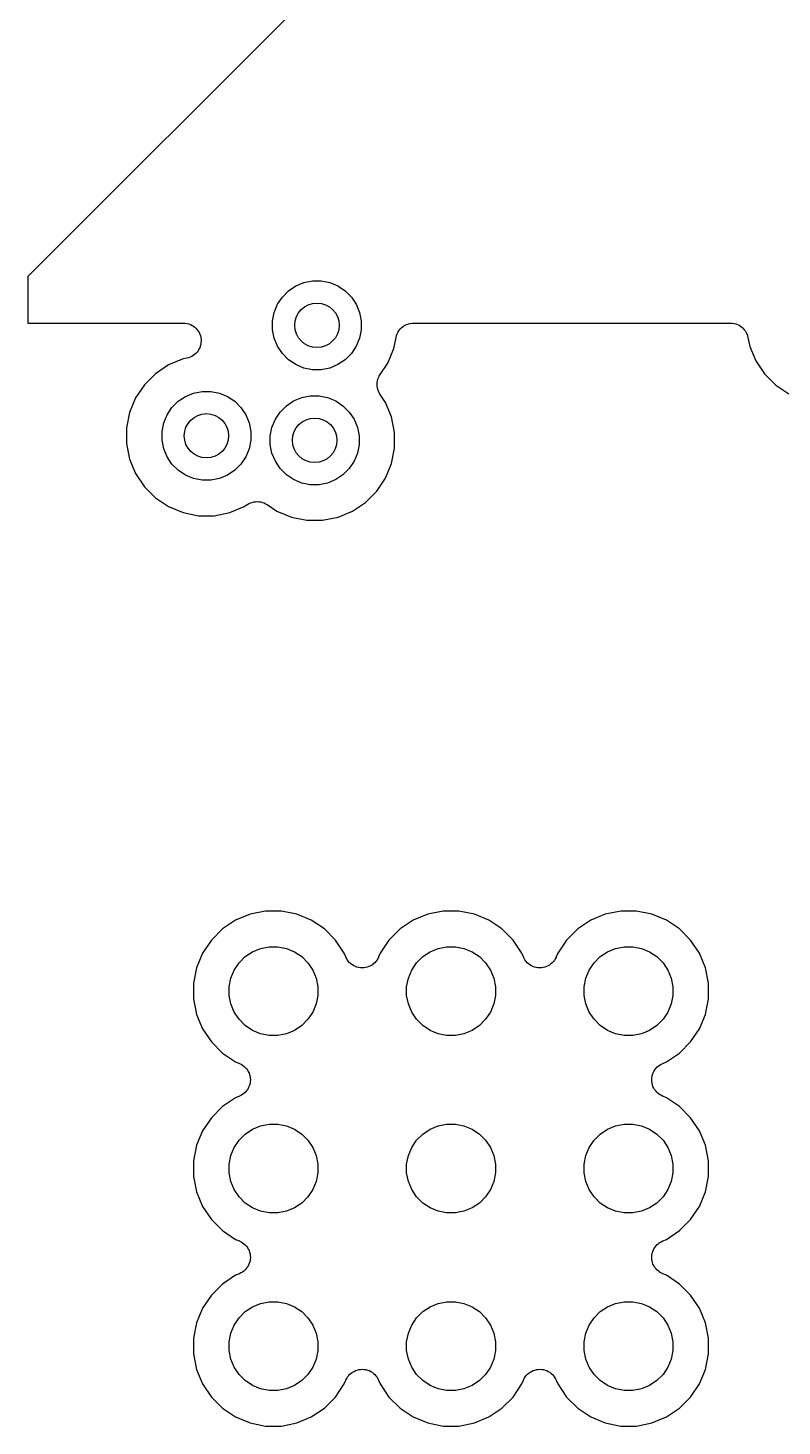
# Model space of a CAD drawing. Extents: x 4.56 to 9.07, y -4.98 to -1.89.
# Drawn here: x 7.0479 to 7.2151, y -2.9571 to -2.6471 of the extents above; entities that cross this region are included whole.
import ezdxf

# ---------------------------------------------------------------- set-up
doc = ezdxf.new("R2010")
doc.units = 0
doc.header["$MEASUREMENT"] = 0
doc.layers.add('BLACK', color=7, linetype='CONTINUOUS')

msp = doc.modelspace()

# ---------------------------------------------------------------- linework, layer by layer
at = {"layer": 'BLACK', "linetype": 'CONTINUOUS'}
for p, q in [((7.16468, -2.58543), (7.04793, -2.70218)), ((7.04793, -2.70218), (7.04793, -2.7125)), ((7.10913, -2.70354), (7.11103, -2.70316)), ((7.11103, -2.70316), (7.11297, -2.70316)), ((7.11297, -2.70316), (7.11487, -2.70354)), ((7.10435, -2.70673), (7.10572, -2.70536)), ((7.10572, -2.70536), (7.10734, -2.70428)), ((7.10734, -2.70428), (7.10913, -2.70354)), ((7.11487, -2.70354), (7.11666, -2.70428)), ((7.11666, -2.70428), (7.11827, -2.70536)), ((7.11827, -2.70536), (7.11964, -2.70673)), ((7.10253, -2.71013), (7.10328, -2.70834)), ((7.10328, -2.70834), (7.10435, -2.70673)), ((7.11964, -2.70673), (7.12072, -2.70834)), ((7.12072, -2.70834), (7.12146, -2.71013)), ((7.04793, -2.7125), (7.0824, -2.7125)), ((7.0824, -2.7125), (7.08245, -2.7125)), ((7.08245, -2.7125), (7.08245, -2.7125)), ((7.08245, -2.7125), (7.08245, -2.7125)), ((7.08245, -2.7125), (7.08245, -2.7125)), ((7.08245, -2.7125), (7.08282, -2.71254)), ((7.08282, -2.71254), (7.08321, -2.71259)), ((7.08321, -2.71259), (7.08322, -2.71259)), ((7.08322, -2.71259), (7.08322, -2.71259)), ((7.08322, -2.71259), (7.08362, -2.71271)), ((7.08362, -2.71271), (7.08395, -2.71282)), ((7.10216, -2.71203), (7.10253, -2.71013)), ((7.10216, -2.71397), (7.10216, -2.71203)), ((7.12146, -2.71013), (7.12184, -2.71203)), ((7.12184, -2.71203), (7.12184, -2.71397)), ((7.13192, -2.71279), (7.13227, -2.71268)), ((7.13227, -2.71268), (7.13263, -2.71257)), ((7.13263, -2.71257), (7.13264, -2.71257)), ((7.13264, -2.71257), (7.13266, -2.71257)), ((7.13266, -2.71257), (7.13303, -2.71254)), ((7.13303, -2.71254), (7.13339, -2.7125)), ((7.13339, -2.7125), (7.20371, -2.7125)), ((7.20371, -2.7125), (7.20373, -2.7125)), ((7.20373, -2.7125), (7.20373, -2.7125)), ((7.20373, -2.7125), (7.20373, -2.7125)), ((7.20373, -2.7125), (7.20376, -2.7125)), ((7.20376, -2.7125), (7.20412, -2.71254)), ((7.20412, -2.71254), (7.20449, -2.71258)), ((7.20449, -2.71258), (7.20451, -2.71258)), ((7.20451, -2.71258), (7.20452, -2.71259)), ((7.20452, -2.71259), (7.20488, -2.7127)), ((7.20488, -2.7127), (7.20523, -2.71281)), ((7.08395, -2.71282), (7.08395, -2.71282)), ((7.08395, -2.71282), (7.08395, -2.71282)), ((7.08395, -2.71282), (7.08432, -2.71302)), ((7.08432, -2.71302), (7.08462, -2.71319)), ((7.08462, -2.71319), (7.08462, -2.71319)), ((7.08462, -2.71319), (7.08462, -2.71319)), ((7.08462, -2.71319), (7.08493, -2.71345)), ((7.08493, -2.71345), (7.08521, -2.71368)), ((7.08521, -2.71368), (7.08521, -2.71368)), ((7.08521, -2.71368), (7.08521, -2.71368)), ((7.08521, -2.71368), (7.08545, -2.71398)), ((7.08545, -2.71398), (7.08569, -2.71428)), ((7.08569, -2.71428), (7.08569, -2.71428)), ((7.08569, -2.71428), (7.08569, -2.71428)), ((7.08569, -2.71428), (7.08587, -2.71462)), ((7.08587, -2.71462), (7.08605, -2.71496)), ((7.08605, -2.71496), (7.08605, -2.71496)), ((7.08605, -2.71496), (7.08605, -2.71496)), ((7.08605, -2.71496), (7.08616, -2.71533)), ((7.08616, -2.71533), (7.08627, -2.7157)), ((7.08627, -2.7157), (7.08627, -2.7157)), ((7.08627, -2.7157), (7.08627, -2.7157)), ((7.08627, -2.7157), (7.0863, -2.71611)), ((7.10253, -2.71587), (7.10216, -2.71397)), ((7.12184, -2.71397), (7.12146, -2.71587)), ((7.12903, -2.71817), (7.12953, -2.71567)), ((7.12953, -2.71567), (7.12954, -2.71565)), ((7.12954, -2.71562), (7.12965, -2.71527)), ((7.12954, -2.71564), (7.12954, -2.71562)), ((7.12954, -2.71565), (7.12954, -2.71564)), ((7.12954, -2.71565), (7.12954, -2.71565)), ((7.12965, -2.71527), (7.12976, -2.71491)), ((7.12976, -2.71491), (7.12977, -2.7149)), ((7.12977, -2.7149), (7.12978, -2.71488)), ((7.12978, -2.71488), (7.12995, -2.71456)), ((7.12995, -2.71456), (7.13013, -2.71424)), ((7.13013, -2.71424), (7.13014, -2.71422)), ((7.13014, -2.71422), (7.13015, -2.71421)), ((7.13015, -2.71421), (7.13039, -2.71393)), ((7.13039, -2.71393), (7.13062, -2.71364)), ((7.13062, -2.71364), (7.13063, -2.71363)), ((7.13063, -2.71363), (7.13064, -2.71362)), ((7.13064, -2.71362), (7.13093, -2.71339)), ((7.13093, -2.71339), (7.13121, -2.71316)), ((7.13121, -2.71316), (7.13123, -2.71315)), ((7.13123, -2.71315), (7.13124, -2.71314)), ((7.13124, -2.71314), (7.13156, -2.71297)), ((7.13156, -2.71297), (7.13189, -2.7128)), ((7.13189, -2.7128), (7.13191, -2.71279)), ((7.13191, -2.71279), (7.13192, -2.71279)), ((7.20523, -2.71281), (7.20524, -2.71281)), ((7.20524, -2.71281), (7.20526, -2.71282)), ((7.20526, -2.71282), (7.20558, -2.713)), ((7.20558, -2.713), (7.2059, -2.71317)), ((7.2059, -2.71317), (7.20592, -2.71318)), ((7.20592, -2.71318), (7.20593, -2.71319)), ((7.20593, -2.71319), (7.20621, -2.71343)), ((7.20621, -2.71343), (7.2065, -2.71366)), ((7.2065, -2.71366), (7.20651, -2.71367)), ((7.20651, -2.71367), (7.20652, -2.71368)), ((7.20652, -2.71368), (7.20675, -2.71397)), ((7.20675, -2.71397), (7.20698, -2.71426)), ((7.20698, -2.71426), (7.20699, -2.71427)), ((7.20699, -2.71427), (7.207, -2.71428)), ((7.207, -2.71428), (7.20717, -2.71461)), ((7.20717, -2.71461), (7.20734, -2.71493)), ((7.20734, -2.71493), (7.20735, -2.71495)), ((7.20735, -2.71495), (7.20736, -2.71496)), ((7.20736, -2.71496), (7.20746, -2.71531)), ((7.20746, -2.71531), (7.20757, -2.71567)), ((7.20757, -2.71567), (7.20796, -2.71767)), ((7.08566, -2.71864), (7.08542, -2.71893)), ((7.08584, -2.71831), (7.08566, -2.71864)), ((7.08566, -2.71864), (7.08566, -2.71864)), ((7.08566, -2.71864), (7.08566, -2.71864)), ((7.08603, -2.71796), (7.08584, -2.71831)), ((7.08614, -2.71761), (7.08603, -2.71796)), ((7.08603, -2.71796), (7.08603, -2.71796)), ((7.08603, -2.71796), (7.08603, -2.71796)), ((7.08625, -2.71723), (7.08614, -2.71761)), ((7.08626, -2.71723), (7.08625, -2.71723)), ((7.08629, -2.71685), (7.08626, -2.71723)), ((7.08626, -2.71723), (7.08626, -2.71723)), ((7.08634, -2.71646), (7.08629, -2.71685)), ((7.0863, -2.71611), (7.08634, -2.71646)), ((7.08634, -2.71646), (7.08634, -2.71646)), ((7.08634, -2.71646), (7.08634, -2.71646)), ((7.10328, -2.71766), (7.10253, -2.71587)), ((7.10435, -2.71928), (7.10328, -2.71766)), ((7.12072, -2.71766), (7.11964, -2.71928)), ((7.12146, -2.71587), (7.12072, -2.71766)), ((7.1277, -2.72139), (7.12903, -2.71817)), ((7.20796, -2.71767), (7.2093, -2.72089)), ((7.07911, -2.7218), (7.07621, -2.72374)), ((7.08233, -2.72046), (7.07911, -2.7218)), ((7.08317, -2.7203), (7.08233, -2.72046)), ((7.08354, -2.72019), (7.08317, -2.7203)), ((7.0839, -2.72008), (7.08354, -2.72019)), ((7.08424, -2.7199), (7.0839, -2.72008)), ((7.0839, -2.72008), (7.0839, -2.72008)), ((7.0839, -2.72008), (7.0839, -2.72008)), ((7.08458, -2.71972), (7.08424, -2.7199)), ((7.08488, -2.71947), (7.08458, -2.71971)), ((7.08458, -2.71971), (7.08458, -2.71972)), ((7.08458, -2.71972), (7.08458, -2.71972)), ((7.08517, -2.71923), (7.08488, -2.71947)), ((7.08542, -2.71893), (7.08517, -2.71923)), ((7.08517, -2.71923), (7.08517, -2.71923)), ((7.08517, -2.71923), (7.08517, -2.71923)), ((7.10572, -2.72065), (7.10435, -2.71928)), ((7.10734, -2.72172), (7.10572, -2.72065)), ((7.10913, -2.72247), (7.10734, -2.72172)), ((7.11666, -2.72172), (7.11487, -2.72247)), ((7.11827, -2.72065), (7.11666, -2.72172)), ((7.11964, -2.71928), (7.11827, -2.72065)), ((7.126, -2.72394), (7.1277, -2.72139)), ((7.2093, -2.72089), (7.21124, -2.72379)), ((7.07621, -2.72374), (7.07374, -2.72621)), ((7.11103, -2.72284), (7.10913, -2.72247)), ((7.11297, -2.72284), (7.11103, -2.72284)), ((7.11487, -2.72247), (7.11297, -2.72284)), ((7.12542, -2.72532), (7.12553, -2.72497)), ((7.12553, -2.72497), (7.12564, -2.72462)), ((7.12564, -2.7246), (7.12565, -2.72458)), ((7.12564, -2.72462), (7.12564, -2.7246)), ((7.12565, -2.72458), (7.12582, -2.72426)), ((7.12582, -2.72426), (7.126, -2.72394)), ((7.21124, -2.72379), (7.21371, -2.72626)), ((7.07374, -2.72621), (7.0718, -2.72911)), ((7.08284, -2.72878), (7.08463, -2.72804)), ((7.08463, -2.72804), (7.08653, -2.72766)), ((7.08653, -2.72766), (7.08847, -2.72766)), ((7.08847, -2.72766), (7.09037, -2.72804)), ((7.09037, -2.72804), (7.09216, -2.72878)), ((7.12533, -2.72612), (7.12534, -2.7261)), ((7.12537, -2.72648), (7.12533, -2.72612)), ((7.12534, -2.72608), (7.12537, -2.72572)), ((7.12534, -2.7261), (7.12534, -2.72608)), ((7.12537, -2.72572), (7.12541, -2.72535)), ((7.1254, -2.72685), (7.12537, -2.72648)), ((7.12541, -2.72686), (7.1254, -2.72685)), ((7.12541, -2.72535), (7.12542, -2.72533)), ((7.12541, -2.72688), (7.12541, -2.72686)), ((7.12551, -2.72723), (7.12541, -2.72688)), ((7.12542, -2.72533), (7.12542, -2.72532)), ((7.12562, -2.72758), (7.12551, -2.72723)), ((7.12562, -2.7276), (7.12562, -2.72758)), ((7.12563, -2.72762), (7.12562, -2.7276)), ((7.1258, -2.72794), (7.12563, -2.72762)), ((7.12597, -2.72827), (7.1258, -2.72794)), ((7.21371, -2.72626), (7.21661, -2.7282)), ((7.0718, -2.72911), (7.07046, -2.73233)), ((7.07878, -2.73284), (7.07985, -2.73123)), ((7.07985, -2.73123), (7.08123, -2.72985)), ((7.08123, -2.72985), (7.08284, -2.72878)), ((7.09216, -2.72878), (7.09377, -2.72985)), ((7.09377, -2.72985), (7.09515, -2.73123)), ((7.09515, -2.73123), (7.09622, -2.73284)), ((7.10385, -2.73223), (7.10522, -2.73086)), ((7.10522, -2.73086), (7.10684, -2.72978)), ((7.10684, -2.72978), (7.10863, -2.72904)), ((7.10863, -2.72904), (7.11053, -2.72866)), ((7.11053, -2.72866), (7.11247, -2.72866)), ((7.11247, -2.72866), (7.11437, -2.72904)), ((7.11437, -2.72904), (7.11616, -2.72978)), ((7.11616, -2.72978), (7.11777, -2.73086)), ((7.11777, -2.73086), (7.11914, -2.73223)), ((7.12599, -2.72829), (7.12597, -2.72827)), ((7.12599, -2.7283), (7.12599, -2.72829)), ((7.126, -2.72831), (7.12599, -2.7283)), ((7.12599, -2.7283), (7.12599, -2.7283)), ((7.1272, -2.73011), (7.126, -2.72831)), ((7.12853, -2.73333), (7.1272, -2.73011)), ((7.07046, -2.73233), (7.06978, -2.73576)), ((7.07804, -2.73463), (7.07878, -2.73284)), ((7.09622, -2.73284), (7.09696, -2.73463)), ((7.10203, -2.73563), (7.10278, -2.73384)), ((7.10278, -2.73384), (7.10385, -2.73223)), ((7.11914, -2.73223), (7.12022, -2.73384)), ((7.12022, -2.73384), (7.12096, -2.73563)), ((7.12922, -2.73676), (7.12853, -2.73333)), ((7.06978, -2.73576), (7.06978, -2.73924)), ((7.07766, -2.73653), (7.07804, -2.73463)), ((7.07766, -2.73847), (7.07766, -2.73653)), ((7.09696, -2.73463), (7.09734, -2.73653)), ((7.09734, -2.73653), (7.09734, -2.73847)), ((7.10166, -2.73753), (7.10203, -2.73563)), ((7.12096, -2.73563), (7.12134, -2.73753)), ((7.12922, -2.74025), (7.12922, -2.73676)), ((7.06978, -2.73924), (7.07046, -2.74267)), ((7.07804, -2.74037), (7.07766, -2.73847)), ((7.07878, -2.74216), (7.07804, -2.74037)), ((7.09696, -2.74037), (7.09622, -2.74216)), ((7.09734, -2.73847), (7.09696, -2.74037)), ((7.10166, -2.73947), (7.10166, -2.73753)), ((7.10203, -2.74137), (7.10166, -2.73947)), ((7.12134, -2.73947), (7.12096, -2.74137)), ((7.12134, -2.73753), (7.12134, -2.73947)), ((7.12853, -2.74367), (7.12922, -2.74025)), ((7.07046, -2.74267), (7.0718, -2.74589)), ((7.07985, -2.74377), (7.07878, -2.74216)), ((7.09622, -2.74216), (7.09515, -2.74377)), ((7.10278, -2.74316), (7.10203, -2.74137)), ((7.10385, -2.74478), (7.10278, -2.74316)), ((7.12022, -2.74316), (7.11914, -2.74478)), ((7.12096, -2.74137), (7.12022, -2.74316)), ((7.1272, -2.74689), (7.12853, -2.74367)), ((7.0718, -2.74589), (7.07374, -2.74879)), ((7.08123, -2.74515), (7.07985, -2.74377)), ((7.08284, -2.74622), (7.08123, -2.74515)), ((7.08463, -2.74696), (7.08284, -2.74622)), ((7.09216, -2.74622), (7.09037, -2.74696)), ((7.09377, -2.74515), (7.09216, -2.74622)), ((7.09515, -2.74377), (7.09377, -2.74515)), ((7.10522, -2.74615), (7.10385, -2.74478)), ((7.10684, -2.74722), (7.10522, -2.74615)), ((7.11777, -2.74615), (7.11616, -2.74722)), ((7.11914, -2.74478), (7.11777, -2.74615)), ((7.07374, -2.74879), (7.07621, -2.75126)), ((7.08653, -2.74734), (7.08463, -2.74696)), ((7.08847, -2.74734), (7.08653, -2.74734)), ((7.09037, -2.74696), (7.08847, -2.74734)), ((7.10863, -2.74797), (7.10684, -2.74722)), ((7.11053, -2.74834), (7.10863, -2.74797)), ((7.11247, -2.74834), (7.11053, -2.74834)), ((7.11437, -2.74797), (7.11247, -2.74834)), ((7.11616, -2.74722), (7.11437, -2.74797)), ((7.12279, -2.75226), (7.12526, -2.7498)), ((7.12526, -2.7498), (7.1272, -2.74689)), ((7.07621, -2.75126), (7.07911, -2.7532)), ((7.09589, -2.7532), (7.09656, -2.75275)), ((7.09656, -2.75275), (7.09658, -2.75274)), ((7.09658, -2.75274), (7.09661, -2.75272)), ((7.09658, -2.75274), (7.09658, -2.75274)), ((7.09658, -2.75274), (7.09658, -2.75274)), ((7.09661, -2.75272), (7.09693, -2.75255)), ((7.09693, -2.75255), (7.09726, -2.75238)), ((7.09726, -2.75238), (7.09728, -2.75238)), ((7.09728, -2.75238), (7.09729, -2.75237)), ((7.09729, -2.75237), (7.09764, -2.75227)), ((7.09764, -2.75227), (7.098, -2.75216)), ((7.098, -2.75216), (7.09801, -2.75216)), ((7.09801, -2.75216), (7.09803, -2.75216)), ((7.09803, -2.75216), (7.0984, -2.75212)), ((7.0984, -2.75212), (7.09876, -2.75209)), ((7.09876, -2.75209), (7.09878, -2.75209)), ((7.09878, -2.75209), (7.09879, -2.75209)), ((7.09879, -2.75209), (7.09916, -2.75213)), ((7.09916, -2.75213), (7.09952, -2.75217)), ((7.09952, -2.75217), (7.09954, -2.75217)), ((7.09954, -2.75217), (7.09956, -2.75217)), ((7.09956, -2.75217), (7.0999, -2.75228)), ((7.0999, -2.75228), (7.10026, -2.75239)), ((7.10026, -2.75239), (7.10028, -2.7524)), ((7.10028, -2.7524), (7.10029, -2.7524)), ((7.10029, -2.7524), (7.10061, -2.75258)), ((7.10061, -2.75258), (7.10094, -2.75275)), ((7.10094, -2.75275), (7.10311, -2.7542)), ((7.11989, -2.7542), (7.12279, -2.75226)), ((7.07911, -2.7532), (7.08233, -2.75454)), ((7.08233, -2.75454), (7.08576, -2.75522)), ((7.08576, -2.75522), (7.08924, -2.75522)), ((7.08924, -2.75522), (7.09267, -2.75454)), ((7.09267, -2.75454), (7.09589, -2.7532)), ((7.10311, -2.7542), (7.10633, -2.75554)), ((7.10633, -2.75554), (7.10975, -2.75622)), ((7.11324, -2.75622), (7.11667, -2.75554)), ((7.11667, -2.75554), (7.11989, -2.7542)), ((7.10975, -2.75622), (7.11324, -2.75622)), ((7.10062, -2.84291), (7.09719, -2.84359)), ((7.10411, -2.84291), (7.10062, -2.84291)), ((7.10753, -2.84359), (7.10411, -2.84291)), ((7.13999, -2.84291), (7.13656, -2.84359)), ((7.14348, -2.84291), (7.13999, -2.84291)), ((7.1469, -2.84359), (7.14348, -2.84291)), ((7.17936, -2.84291), (7.17593, -2.84359)), ((7.18285, -2.84291), (7.17936, -2.84291)), ((7.18627, -2.84359), (7.18285, -2.84291)), ((7.09397, -2.84493), (7.09107, -2.84687)), ((7.09719, -2.84359), (7.09397, -2.84493)), ((7.11075, -2.84493), (7.10753, -2.84359)), ((7.11366, -2.84687), (7.11075, -2.84493)), ((7.13334, -2.84493), (7.13044, -2.84687)), ((7.13656, -2.84359), (7.13334, -2.84493)), ((7.15012, -2.84493), (7.1469, -2.84359)), ((7.15303, -2.84687), (7.15012, -2.84493)), ((7.17271, -2.84493), (7.16981, -2.84687)), ((7.17593, -2.84359), (7.17271, -2.84493)), ((7.18949, -2.84493), (7.18627, -2.84359)), ((7.1924, -2.84687), (7.18949, -2.84493)), ((7.09107, -2.84687), (7.0886, -2.84934)), ((7.11612, -2.84934), (7.11366, -2.84687)), ((7.13044, -2.84687), (7.12797, -2.84934)), ((7.15549, -2.84934), (7.15303, -2.84687)), ((7.16981, -2.84687), (7.16734, -2.84934)), ((7.19486, -2.84934), (7.1924, -2.84687)), ((7.0886, -2.84934), (7.08666, -2.85224)), ((7.09609, -2.85298), (7.0977, -2.85191)), ((7.0977, -2.85191), (7.09949, -2.85117)), ((7.09949, -2.85117), (7.10139, -2.85079)), ((7.10139, -2.85079), (7.10333, -2.85079)), ((7.10333, -2.85079), (7.10523, -2.85117)), ((7.10523, -2.85117), (7.10702, -2.85191)), ((7.10702, -2.85191), (7.10864, -2.85298)), ((7.11806, -2.85224), (7.11612, -2.84934)), ((7.12797, -2.84934), (7.12603, -2.85224)), ((7.13546, -2.85298), (7.13707, -2.85191)), ((7.13707, -2.85191), (7.13886, -2.85117)), ((7.13886, -2.85117), (7.14076, -2.85079)), ((7.14076, -2.85079), (7.1427, -2.85079)), ((7.1427, -2.85079), (7.1446, -2.85117)), ((7.1446, -2.85117), (7.14639, -2.85191)), ((7.14639, -2.85191), (7.14801, -2.85298)), ((7.15743, -2.85224), (7.15549, -2.84934)), ((7.16734, -2.84934), (7.1654, -2.85224)), ((7.17483, -2.85298), (7.17644, -2.85191)), ((7.17644, -2.85191), (7.17823, -2.85117)), ((7.17823, -2.85117), (7.18013, -2.85079)), ((7.18013, -2.85079), (7.18207, -2.85079)), ((7.18207, -2.85079), (7.18397, -2.85117)), ((7.18397, -2.85117), (7.18576, -2.85191)), ((7.18576, -2.85191), (7.18738, -2.85298)), ((7.1968, -2.85224), (7.19486, -2.84934)), ((7.08666, -2.85224), (7.08533, -2.85546)), ((7.09364, -2.85597), (7.09472, -2.85436)), ((7.09472, -2.85436), (7.09609, -2.85298)), ((7.10864, -2.85298), (7.11001, -2.85436)), ((7.11001, -2.85436), (7.11108, -2.85597)), ((7.11841, -2.85308), (7.11806, -2.85224)), ((7.11859, -2.85341), (7.11841, -2.85308)), ((7.11876, -2.85374), (7.11859, -2.85341)), ((7.11877, -2.85375), (7.11876, -2.85374)), ((7.11901, -2.85405), (7.11877, -2.85375)), ((7.11877, -2.85375), (7.11877, -2.85375)), ((7.11925, -2.85434), (7.11901, -2.85405)), ((7.11926, -2.85435), (7.11925, -2.85434)), ((7.11925, -2.85434), (7.11925, -2.85434)), ((7.11955, -2.85459), (7.11926, -2.85435)), ((7.11984, -2.85483), (7.11955, -2.85459)), ((7.11985, -2.85483), (7.11984, -2.85483)), ((7.11985, -2.85484), (7.11985, -2.85483)), ((7.12018, -2.85501), (7.11985, -2.85484)), ((7.12052, -2.8552), (7.12018, -2.85501)), ((7.12053, -2.8552), (7.12052, -2.8552)), ((7.12052, -2.8552), (7.12052, -2.8552)), ((7.12088, -2.85531), (7.12053, -2.8552)), ((7.12125, -2.85543), (7.12088, -2.85531)), ((7.12316, -2.85533), (7.12279, -2.85544)), ((7.12352, -2.85522), (7.12316, -2.85533)), ((7.12353, -2.85522), (7.12352, -2.85522)), ((7.12352, -2.85522), (7.12352, -2.85522)), ((7.12387, -2.85504), (7.12353, -2.85522)), ((7.1242, -2.85487), (7.12387, -2.85504)), ((7.12421, -2.85486), (7.1242, -2.85486)), ((7.1242, -2.85486), (7.1242, -2.85487)), ((7.1245, -2.85462), (7.12421, -2.85486)), ((7.1248, -2.85439), (7.1245, -2.85462)), ((7.12481, -2.85438), (7.1248, -2.85438)), ((7.1248, -2.85438), (7.1248, -2.85439)), ((7.12505, -2.85409), (7.12481, -2.85438)), ((7.12529, -2.8538), (7.12505, -2.85409)), ((7.1253, -2.85379), (7.12529, -2.8538)), ((7.12548, -2.85346), (7.1253, -2.85379)), ((7.1253, -2.85379), (7.1253, -2.85379)), ((7.12566, -2.85313), (7.12548, -2.85346)), ((7.12567, -2.85312), (7.12566, -2.85313)), ((7.12568, -2.85308), (7.12567, -2.85311)), ((7.12567, -2.85311), (7.12567, -2.85311)), ((7.12567, -2.85311), (7.12567, -2.85312)), ((7.12603, -2.85224), (7.12568, -2.85308)), ((7.13301, -2.85597), (7.13409, -2.85436)), ((7.13409, -2.85436), (7.13546, -2.85298)), ((7.14801, -2.85298), (7.14938, -2.85436)), ((7.14938, -2.85436), (7.15045, -2.85597)), ((7.15778, -2.85308), (7.15743, -2.85224)), ((7.15796, -2.85341), (7.15778, -2.85308)), ((7.15813, -2.85374), (7.15796, -2.85341)), ((7.15814, -2.85375), (7.15813, -2.85374)), ((7.15838, -2.85405), (7.15814, -2.85375)), ((7.15814, -2.85375), (7.15814, -2.85375)), ((7.15862, -2.85434), (7.15838, -2.85405)), ((7.15863, -2.85435), (7.15862, -2.85434)), ((7.15862, -2.85434), (7.15862, -2.85434)), ((7.15892, -2.85459), (7.15863, -2.85435)), ((7.15921, -2.85483), (7.15892, -2.85459)), ((7.15922, -2.85483), (7.15921, -2.85483)), ((7.15922, -2.85484), (7.15922, -2.85483)), ((7.15955, -2.85501), (7.15922, -2.85484)), ((7.15989, -2.8552), (7.15955, -2.85501)), ((7.1599, -2.8552), (7.15989, -2.8552)), ((7.15989, -2.8552), (7.15989, -2.8552)), ((7.16025, -2.85531), (7.1599, -2.8552)), ((7.16062, -2.85543), (7.16025, -2.85531)), ((7.16253, -2.85533), (7.16216, -2.85544)), ((7.16289, -2.85522), (7.16253, -2.85533)), ((7.1629, -2.85522), (7.16289, -2.85522)), ((7.16289, -2.85522), (7.16289, -2.85522)), ((7.16324, -2.85504), (7.1629, -2.85522)), ((7.16357, -2.85487), (7.16324, -2.85504)), ((7.16358, -2.85486), (7.16357, -2.85486)), ((7.16357, -2.85486), (7.16357, -2.85487)), ((7.16387, -2.85462), (7.16358, -2.85486)), ((7.16417, -2.85439), (7.16387, -2.85462)), ((7.16418, -2.85438), (7.16417, -2.85438)), ((7.16417, -2.85438), (7.16417, -2.85439)), ((7.16442, -2.85409), (7.16418, -2.85438)), ((7.16466, -2.8538), (7.16442, -2.85409)), ((7.16467, -2.85379), (7.16466, -2.8538)), ((7.16485, -2.85346), (7.16467, -2.85379)), ((7.16467, -2.85379), (7.16467, -2.85379)), ((7.16503, -2.85313), (7.16485, -2.85346)), ((7.16504, -2.85312), (7.16503, -2.85313)), ((7.16505, -2.85308), (7.16504, -2.85311)), ((7.16504, -2.85311), (7.16504, -2.85311)), ((7.16504, -2.85311), (7.16504, -2.85312)), ((7.1654, -2.85224), (7.16505, -2.85308)), ((7.17238, -2.85597), (7.17346, -2.85436)), ((7.17346, -2.85436), (7.17483, -2.85298)), ((7.18738, -2.85298), (7.18875, -2.85436)), ((7.18875, -2.85436), (7.18982, -2.85597)), ((7.19814, -2.85546), (7.1968, -2.85224)), ((7.08533, -2.85546), (7.08465, -2.85889)), ((7.09252, -2.85966), (7.0929, -2.85776)), ((7.0929, -2.85776), (7.09364, -2.85597)), ((7.11108, -2.85597), (7.11183, -2.85776)), ((7.11183, -2.85776), (7.1122, -2.85966)), ((7.12126, -2.85543), (7.12125, -2.85543)), ((7.12164, -2.85547), (7.12126, -2.85543)), ((7.12126, -2.85543), (7.12126, -2.85543)), ((7.12201, -2.85551), (7.12164, -2.85547)), ((7.12202, -2.85551), (7.12201, -2.85551)), ((7.12203, -2.85551), (7.12202, -2.85551)), ((7.12241, -2.85547), (7.12203, -2.85551)), ((7.12278, -2.85544), (7.12241, -2.85547)), ((7.12279, -2.85544), (7.12278, -2.85544)), ((7.12278, -2.85544), (7.12278, -2.85544)), ((7.13189, -2.85966), (7.13227, -2.85776)), ((7.13227, -2.85776), (7.13301, -2.85597)), ((7.15045, -2.85597), (7.1512, -2.85776)), ((7.1512, -2.85776), (7.15157, -2.85966)), ((7.16063, -2.85543), (7.16062, -2.85543)), ((7.16101, -2.85547), (7.16063, -2.85543)), ((7.16063, -2.85543), (7.16063, -2.85543)), ((7.16138, -2.85551), (7.16101, -2.85547)), ((7.16139, -2.85551), (7.16138, -2.85551)), ((7.1614, -2.85551), (7.16139, -2.85551)), ((7.16178, -2.85547), (7.1614, -2.85551)), ((7.16215, -2.85544), (7.16178, -2.85547)), ((7.16216, -2.85544), (7.16215, -2.85544)), ((7.16215, -2.85544), (7.16215, -2.85544)), ((7.17126, -2.85966), (7.17164, -2.85776)), ((7.17164, -2.85776), (7.17238, -2.85597)), ((7.18982, -2.85597), (7.19057, -2.85776)), ((7.19057, -2.85776), (7.19094, -2.85966)), ((7.19882, -2.85889), (7.19814, -2.85546)), ((7.08465, -2.85889), (7.08465, -2.86237)), ((7.09252, -2.8616), (7.09252, -2.85966)), ((7.1122, -2.85966), (7.1122, -2.8616)), ((7.13189, -2.8616), (7.13189, -2.85966)), ((7.15157, -2.85966), (7.15157, -2.8616)), ((7.17126, -2.8616), (7.17126, -2.85966)), ((7.19094, -2.85966), (7.19094, -2.8616)), ((7.19882, -2.86237), (7.19882, -2.85889)), ((7.08465, -2.86237), (7.08533, -2.8658)), ((7.0929, -2.8635), (7.09252, -2.8616)), ((7.09364, -2.86529), (7.0929, -2.8635)), ((7.11183, -2.8635), (7.11108, -2.86529)), ((7.1122, -2.8616), (7.11183, -2.8635)), ((7.13227, -2.8635), (7.13189, -2.8616)), ((7.13301, -2.86529), (7.13227, -2.8635)), ((7.1512, -2.8635), (7.15045, -2.86529)), ((7.15157, -2.8616), (7.1512, -2.8635)), ((7.17164, -2.8635), (7.17126, -2.8616)), ((7.17238, -2.86529), (7.17164, -2.8635)), ((7.19057, -2.8635), (7.18982, -2.86529)), ((7.19094, -2.8616), (7.19057, -2.8635)), ((7.19814, -2.8658), (7.19882, -2.86237)), ((7.08533, -2.8658), (7.08666, -2.86902)), ((7.09472, -2.8669), (7.09364, -2.86529)), ((7.09609, -2.86828), (7.09472, -2.8669)), ((7.11001, -2.8669), (7.10864, -2.86828)), ((7.11108, -2.86529), (7.11001, -2.8669)), ((7.13409, -2.8669), (7.13301, -2.86529)), ((7.13546, -2.86828), (7.13409, -2.8669)), ((7.14938, -2.8669), (7.14801, -2.86828)), ((7.15045, -2.86529), (7.14938, -2.8669)), ((7.17346, -2.8669), (7.17238, -2.86529)), ((7.17483, -2.86828), (7.17346, -2.8669)), ((7.18875, -2.8669), (7.18738, -2.86828)), ((7.18982, -2.86529), (7.18875, -2.8669)), ((7.1968, -2.86902), (7.19814, -2.8658)), ((7.08666, -2.86902), (7.0886, -2.87192)), ((7.0977, -2.86935), (7.09609, -2.86828)), ((7.09949, -2.87009), (7.0977, -2.86935)), ((7.10139, -2.87047), (7.09949, -2.87009)), ((7.10333, -2.87047), (7.10139, -2.87047)), ((7.10523, -2.87009), (7.10333, -2.87047)), ((7.10702, -2.86935), (7.10523, -2.87009)), ((7.10864, -2.86828), (7.10702, -2.86935)), ((7.13707, -2.86935), (7.13546, -2.86828)), ((7.13886, -2.87009), (7.13707, -2.86935)), ((7.14076, -2.87047), (7.13886, -2.87009)), ((7.1427, -2.87047), (7.14076, -2.87047)), ((7.1446, -2.87009), (7.1427, -2.87047)), ((7.14639, -2.86935), (7.1446, -2.87009)), ((7.14801, -2.86828), (7.14639, -2.86935)), ((7.17644, -2.86935), (7.17483, -2.86828)), ((7.17823, -2.87009), (7.17644, -2.86935)), ((7.18013, -2.87047), (7.17823, -2.87009)), ((7.18207, -2.87047), (7.18013, -2.87047)), ((7.18397, -2.87009), (7.18207, -2.87047)), ((7.18576, -2.86935), (7.18397, -2.87009)), ((7.18738, -2.86828), (7.18576, -2.86935)), ((7.19486, -2.87192), (7.1968, -2.86902)), ((7.0886, -2.87192), (7.09107, -2.87439)), ((7.1924, -2.87439), (7.19486, -2.87192)), ((7.09107, -2.87439), (7.09397, -2.87633)), ((7.09397, -2.87633), (7.09481, -2.87668)), ((7.09481, -2.87668), (7.09485, -2.87669)), ((7.09485, -2.87669), (7.09485, -2.87669)), ((7.09485, -2.87669), (7.09485, -2.87669)), ((7.09485, -2.87669), (7.09486, -2.8767)), ((7.09486, -2.8767), (7.09519, -2.87688)), ((7.09519, -2.87688), (7.09552, -2.87706)), ((7.18798, -2.87704), (7.18799, -2.87703)), ((7.18799, -2.87703), (7.18832, -2.87686)), ((7.18832, -2.87686), (7.18866, -2.87668)), ((7.18866, -2.87668), (7.18949, -2.87633)), ((7.18949, -2.87633), (7.1924, -2.87439)), ((7.09552, -2.87706), (7.09553, -2.87707)), ((7.09553, -2.87707), (7.09553, -2.87707)), ((7.09553, -2.87707), (7.09582, -2.87732)), ((7.09582, -2.87732), (7.09611, -2.87756)), ((7.09611, -2.87756), (7.09612, -2.87756)), ((7.09612, -2.87756), (7.09612, -2.87757)), ((7.09612, -2.87757), (7.09636, -2.87786)), ((7.09636, -2.87786), (7.09659, -2.87815)), ((7.09659, -2.87815), (7.0966, -2.87816)), ((7.0966, -2.87816), (7.0966, -2.87817)), ((7.0966, -2.87817), (7.09677, -2.87849)), ((7.09677, -2.87849), (7.09695, -2.87883)), ((7.09695, -2.87883), (7.09695, -2.87884)), ((7.09695, -2.87884), (7.09696, -2.87885)), ((7.09696, -2.87885), (7.09706, -2.8792)), ((7.09706, -2.8792), (7.09717, -2.87957)), ((7.09717, -2.87957), (7.09717, -2.87958)), ((7.09717, -2.87958), (7.09717, -2.87958)), ((7.09717, -2.87958), (7.0972, -2.87995)), ((7.0972, -2.87995), (7.09724, -2.88034)), ((7.18623, -2.88028), (7.18626, -2.87991)), ((7.18626, -2.87991), (7.1863, -2.87953)), ((7.1863, -2.87953), (7.18631, -2.87952)), ((7.18631, -2.87952), (7.18642, -2.87915)), ((7.18631, -2.87952), (7.18631, -2.87952)), ((7.18642, -2.87915), (7.18653, -2.8788)), ((7.18653, -2.87879), (7.18654, -2.87878)), ((7.18653, -2.8788), (7.18653, -2.87879)), ((7.18654, -2.87878), (7.18672, -2.87845)), ((7.18672, -2.87845), (7.18689, -2.87812)), ((7.18689, -2.87812), (7.1869, -2.87811)), ((7.1869, -2.87811), (7.18714, -2.87782)), ((7.1869, -2.87811), (7.1869, -2.87811)), ((7.18714, -2.87782), (7.18738, -2.87753)), ((7.18738, -2.87753), (7.18739, -2.87752)), ((7.18739, -2.87752), (7.18768, -2.87728)), ((7.18739, -2.87752), (7.18739, -2.87752)), ((7.18768, -2.87728), (7.18798, -2.87704)), ((7.18798, -2.87704), (7.18798, -2.87704)), ((7.09607, -2.88311), (7.09578, -2.88335)), ((7.09608, -2.88311), (7.09607, -2.88311)), ((7.09632, -2.88281), (7.09608, -2.8831)), ((7.09608, -2.8831), (7.09608, -2.88311)), ((7.09656, -2.88252), (7.09632, -2.88281)), ((7.09657, -2.88252), (7.09656, -2.88252)), ((7.09675, -2.88218), (7.09657, -2.88251)), ((7.09657, -2.88251), (7.09657, -2.88252)), ((7.09693, -2.88185), (7.09675, -2.88218)), ((7.09704, -2.88148), (7.09693, -2.88183)), ((7.09693, -2.88183), (7.09693, -2.88184)), ((7.09693, -2.88184), (7.09693, -2.88185)), ((7.09716, -2.88111), (7.09704, -2.88148)), ((7.0972, -2.88072), (7.09716, -2.8811)), ((7.09716, -2.8811), (7.09716, -2.88111)), ((7.09716, -2.88111), (7.09716, -2.88111)), ((7.09724, -2.88035), (7.0972, -2.88072)), ((7.09724, -2.88034), (7.09724, -2.88034)), ((7.09724, -2.88034), (7.09724, -2.88035)), ((7.18626, -2.88068), (7.18622, -2.88029)), ((7.18622, -2.88029), (7.18623, -2.88029)), ((7.18623, -2.88029), (7.18623, -2.88028)), ((7.18629, -2.88105), (7.18626, -2.88068)), ((7.1863, -2.88105), (7.18629, -2.88105)), ((7.1863, -2.88106), (7.1863, -2.88105)), ((7.18641, -2.88143), (7.1863, -2.88106)), ((7.18651, -2.88178), (7.18641, -2.88143)), ((7.18651, -2.88179), (7.18651, -2.88178)), ((7.18651, -2.8818), (7.18651, -2.88179)), ((7.18669, -2.88213), (7.18651, -2.8818)), ((7.18686, -2.88246), (7.18669, -2.88213)), ((7.18687, -2.88247), (7.18686, -2.88246)), ((7.18687, -2.88248), (7.18687, -2.88247)), ((7.18711, -2.88277), (7.18687, -2.88248)), ((7.18734, -2.88306), (7.18711, -2.88277)), ((7.18735, -2.88307), (7.18734, -2.88306)), ((7.18764, -2.88332), (7.18735, -2.88307)), ((7.18735, -2.88307), (7.18735, -2.88307)), ((7.09107, -2.88624), (7.0886, -2.88871)), ((7.09397, -2.8843), (7.09107, -2.88624)), ((7.09481, -2.88395), (7.09397, -2.8843)), ((7.09514, -2.88378), (7.09481, -2.88395)), ((7.09548, -2.8836), (7.09514, -2.88378)), ((7.09549, -2.88359), (7.09548, -2.88359)), ((7.09548, -2.88359), (7.09548, -2.8836)), ((7.09578, -2.88335), (7.09549, -2.88359)), ((7.18793, -2.88356), (7.18764, -2.88332)), ((7.18794, -2.88356), (7.18793, -2.88356)), ((7.18794, -2.88357), (7.18794, -2.88356)), ((7.18827, -2.88375), (7.18794, -2.88357)), ((7.1886, -2.88393), (7.18827, -2.88375)), ((7.18862, -2.88394), (7.1886, -2.88393)), ((7.18866, -2.88395), (7.18862, -2.88394)), ((7.18862, -2.88394), (7.18862, -2.88394)), ((7.18862, -2.88394), (7.18862, -2.88394)), ((7.18949, -2.8843), (7.18866, -2.88395)), ((7.1924, -2.88624), (7.18949, -2.8843)), ((7.19486, -2.88871), (7.1924, -2.88624)), ((7.0886, -2.88871), (7.08666, -2.89161)), ((7.1968, -2.89161), (7.19486, -2.88871)), ((7.08666, -2.89161), (7.08533, -2.89483)), ((7.09472, -2.89373), (7.09609, -2.89235)), ((7.09609, -2.89235), (7.0977, -2.89128)), ((7.0977, -2.89128), (7.09949, -2.89054)), ((7.09949, -2.89054), (7.10139, -2.89016)), ((7.10139, -2.89016), (7.10333, -2.89016)), ((7.10333, -2.89016), (7.10523, -2.89054)), ((7.10523, -2.89054), (7.10702, -2.89128)), ((7.10702, -2.89128), (7.10864, -2.89235)), ((7.10864, -2.89235), (7.11001, -2.89373)), ((7.13409, -2.89373), (7.13546, -2.89235)), ((7.13546, -2.89235), (7.13707, -2.89128)), ((7.13707, -2.89128), (7.13886, -2.89054)), ((7.13886, -2.89054), (7.14076, -2.89016)), ((7.14076, -2.89016), (7.1427, -2.89016)), ((7.1427, -2.89016), (7.1446, -2.89054)), ((7.1446, -2.89054), (7.14639, -2.89128)), ((7.14639, -2.89128), (7.14801, -2.89235)), ((7.14801, -2.89235), (7.14938, -2.89373)), ((7.17346, -2.89373), (7.17483, -2.89235)), ((7.17483, -2.89235), (7.17644, -2.89128)), ((7.17644, -2.89128), (7.17823, -2.89054)), ((7.17823, -2.89054), (7.18013, -2.89016)), ((7.18013, -2.89016), (7.18207, -2.89016)), ((7.18207, -2.89016), (7.18397, -2.89054)), ((7.18397, -2.89054), (7.18576, -2.89128)), ((7.18576, -2.89128), (7.18738, -2.89235)), ((7.18738, -2.89235), (7.18875, -2.89373)), ((7.19814, -2.89483), (7.1968, -2.89161)), ((7.08533, -2.89483), (7.08465, -2.89826)), ((7.0929, -2.89713), (7.09364, -2.89534)), ((7.09364, -2.89534), (7.09472, -2.89373)), ((7.11001, -2.89373), (7.11108, -2.89534)), ((7.11108, -2.89534), (7.11183, -2.89713)), ((7.13227, -2.89713), (7.13301, -2.89534)), ((7.13301, -2.89534), (7.13409, -2.89373)), ((7.14938, -2.89373), (7.15045, -2.89534)), ((7.15045, -2.89534), (7.1512, -2.89713)), ((7.17164, -2.89713), (7.17238, -2.89534)), ((7.17238, -2.89534), (7.17346, -2.89373)), ((7.18875, -2.89373), (7.18982, -2.89534)), ((7.18982, -2.89534), (7.19057, -2.89713)), ((7.19882, -2.89826), (7.19814, -2.89483)), ((7.08465, -2.89826), (7.08465, -2.90174)), ((7.09252, -2.89903), (7.0929, -2.89713)), ((7.11183, -2.89713), (7.1122, -2.89903)), ((7.13189, -2.89903), (7.13227, -2.89713)), ((7.1512, -2.89713), (7.15157, -2.89903)), ((7.17126, -2.89903), (7.17164, -2.89713)), ((7.19057, -2.89713), (7.19094, -2.89903)), ((7.19882, -2.90174), (7.19882, -2.89826)), ((7.08465, -2.90174), (7.08533, -2.90517)), ((7.09252, -2.90097), (7.09252, -2.89903)), ((7.0929, -2.90287), (7.09252, -2.90097)), ((7.1122, -2.90097), (7.11183, -2.90287)), ((7.1122, -2.89903), (7.1122, -2.90097)), ((7.13189, -2.90097), (7.13189, -2.89903)), ((7.13227, -2.90287), (7.13189, -2.90097)), ((7.15157, -2.90097), (7.1512, -2.90287)), ((7.15157, -2.89903), (7.15157, -2.90097)), ((7.17126, -2.90097), (7.17126, -2.89903)), ((7.17164, -2.90287), (7.17126, -2.90097)), ((7.19094, -2.90097), (7.19057, -2.90287)), ((7.19094, -2.89903), (7.19094, -2.90097)), ((7.19814, -2.90517), (7.19882, -2.90174)), ((7.09364, -2.90466), (7.0929, -2.90287)), ((7.09472, -2.90627), (7.09364, -2.90466)), ((7.11108, -2.90466), (7.11001, -2.90627)), ((7.11183, -2.90287), (7.11108, -2.90466)), ((7.13301, -2.90466), (7.13227, -2.90287)), ((7.13409, -2.90627), (7.13301, -2.90466)), ((7.15045, -2.90466), (7.14938, -2.90627)), ((7.1512, -2.90287), (7.15045, -2.90466)), ((7.17238, -2.90466), (7.17164, -2.90287)), ((7.17346, -2.90627), (7.17238, -2.90466)), ((7.18982, -2.90466), (7.18875, -2.90627)), ((7.19057, -2.90287), (7.18982, -2.90466)), ((7.08533, -2.90517), (7.08666, -2.90839)), ((7.09609, -2.90765), (7.09472, -2.90627)), ((7.0977, -2.90872), (7.09609, -2.90765)), ((7.10864, -2.90765), (7.10702, -2.90872)), ((7.11001, -2.90627), (7.10864, -2.90765)), ((7.13546, -2.90765), (7.13409, -2.90627)), ((7.13707, -2.90872), (7.13546, -2.90765)), ((7.14801, -2.90765), (7.14639, -2.90872)), ((7.14938, -2.90627), (7.14801, -2.90765)), ((7.17483, -2.90765), (7.17346, -2.90627)), ((7.17644, -2.90872), (7.17483, -2.90765)), ((7.18738, -2.90765), (7.18576, -2.90872)), ((7.18875, -2.90627), (7.18738, -2.90765)), ((7.1968, -2.90839), (7.19814, -2.90517)), ((7.08666, -2.90839), (7.0886, -2.91129)), ((7.09949, -2.90946), (7.0977, -2.90872)), ((7.10139, -2.90984), (7.09949, -2.90946)), ((7.10333, -2.90984), (7.10139, -2.90984)), ((7.10523, -2.90946), (7.10333, -2.90984)), ((7.10702, -2.90872), (7.10523, -2.90946)), ((7.13886, -2.90946), (7.13707, -2.90872)), ((7.14076, -2.90984), (7.13886, -2.90946)), ((7.1427, -2.90984), (7.14076, -2.90984)), ((7.1446, -2.90946), (7.1427, -2.90984)), ((7.14639, -2.90872), (7.1446, -2.90946)), ((7.17823, -2.90946), (7.17644, -2.90872)), ((7.18013, -2.90984), (7.17823, -2.90946)), ((7.18207, -2.90984), (7.18013, -2.90984)), ((7.18397, -2.90946), (7.18207, -2.90984)), ((7.18576, -2.90872), (7.18397, -2.90946)), ((7.19486, -2.91129), (7.1968, -2.90839)), ((7.0886, -2.91129), (7.09107, -2.91376)), ((7.09107, -2.91376), (7.09397, -2.9157)), ((7.18949, -2.9157), (7.1924, -2.91376)), ((7.1924, -2.91376), (7.19486, -2.91129)), ((7.09397, -2.9157), (7.09481, -2.91605)), ((7.09481, -2.91605), (7.09485, -2.91606)), ((7.09485, -2.91606), (7.09485, -2.91606)), ((7.09485, -2.91606), (7.09485, -2.91606)), ((7.09485, -2.91606), (7.09486, -2.91607)), ((7.09486, -2.91607), (7.09519, -2.91625)), ((7.09519, -2.91625), (7.09552, -2.91643)), ((7.09552, -2.91643), (7.09553, -2.91644)), ((7.09553, -2.91644), (7.09553, -2.91644)), ((7.09553, -2.91644), (7.09582, -2.91669)), ((7.09582, -2.91669), (7.09611, -2.91693)), ((7.09611, -2.91693), (7.09612, -2.91693)), ((7.09612, -2.91693), (7.09612, -2.91694)), ((7.09612, -2.91694), (7.09636, -2.91723)), ((7.09636, -2.91723), (7.09659, -2.91752)), ((7.1869, -2.91748), (7.18714, -2.91719)), ((7.18714, -2.91719), (7.18738, -2.9169)), ((7.18738, -2.9169), (7.18739, -2.91689)), ((7.18739, -2.91689), (7.18768, -2.91665)), ((7.18739, -2.91689), (7.18739, -2.91689)), ((7.18768, -2.91665), (7.18798, -2.91641)), ((7.18798, -2.91641), (7.18799, -2.9164)), ((7.18798, -2.91641), (7.18798, -2.91641)), ((7.18799, -2.9164), (7.18832, -2.91623)), ((7.18832, -2.91623), (7.18866, -2.91605)), ((7.18866, -2.91605), (7.18949, -2.9157)), ((7.09659, -2.91752), (7.0966, -2.91753)), ((7.0966, -2.91753), (7.0966, -2.91754)), ((7.0966, -2.91754), (7.09677, -2.91786)), ((7.09677, -2.91786), (7.09695, -2.9182)), ((7.09695, -2.9182), (7.09695, -2.91821)), ((7.09695, -2.91821), (7.09696, -2.91822)), ((7.09696, -2.91822), (7.09706, -2.91857)), ((7.09706, -2.91857), (7.09717, -2.91894)), ((7.0972, -2.92009), (7.09716, -2.92047)), ((7.09717, -2.91894), (7.09717, -2.91895)), ((7.09717, -2.91895), (7.09717, -2.91895)), ((7.09717, -2.91895), (7.0972, -2.91932)), ((7.0972, -2.91932), (7.09724, -2.91971)), ((7.09724, -2.91972), (7.0972, -2.92009)), ((7.09724, -2.91971), (7.09724, -2.91971)), ((7.09724, -2.91971), (7.09724, -2.91972)), ((7.18626, -2.92005), (7.18622, -2.91966)), ((7.18622, -2.91966), (7.18623, -2.91966)), ((7.18623, -2.91965), (7.18626, -2.91928)), ((7.18623, -2.91966), (7.18623, -2.91965)), ((7.18626, -2.91928), (7.1863, -2.9189)), ((7.18629, -2.92042), (7.18626, -2.92005)), ((7.1863, -2.92042), (7.18629, -2.92042)), ((7.1863, -2.9189), (7.18631, -2.91889)), ((7.1863, -2.92043), (7.1863, -2.92042)), ((7.18641, -2.9208), (7.1863, -2.92043)), ((7.18631, -2.91889), (7.18642, -2.91852)), ((7.18631, -2.91889), (7.18631, -2.91889)), ((7.18642, -2.91852), (7.18653, -2.91817)), ((7.18653, -2.91816), (7.18654, -2.91815)), ((7.18653, -2.91817), (7.18653, -2.91816)), ((7.18654, -2.91815), (7.18672, -2.91782)), ((7.18672, -2.91782), (7.18689, -2.91749)), ((7.18689, -2.91749), (7.1869, -2.91748)), ((7.1869, -2.91748), (7.1869, -2.91748)), ((7.09481, -2.92332), (7.09397, -2.92367)), ((7.09514, -2.92315), (7.09481, -2.92332)), ((7.09548, -2.92297), (7.09514, -2.92315)), ((7.09549, -2.92296), (7.09548, -2.92296)), ((7.09548, -2.92296), (7.09548, -2.92297)), ((7.09579, -2.92272), (7.09549, -2.92296)), ((7.09607, -2.92248), (7.09579, -2.92272)), ((7.09608, -2.92248), (7.09607, -2.92248)), ((7.09632, -2.92218), (7.09608, -2.92247)), ((7.09608, -2.92247), (7.09608, -2.92248)), ((7.09656, -2.92189), (7.09632, -2.92218)), ((7.09657, -2.92189), (7.09656, -2.92189)), ((7.09675, -2.92155), (7.09657, -2.92188)), ((7.09657, -2.92188), (7.09657, -2.92189)), ((7.09693, -2.92122), (7.09675, -2.92155)), ((7.09704, -2.92085), (7.09693, -2.9212)), ((7.09693, -2.9212), (7.09693, -2.92121)), ((7.09693, -2.92121), (7.09693, -2.92122)), ((7.09716, -2.92048), (7.09704, -2.92085)), ((7.09716, -2.92047), (7.09716, -2.92048)), ((7.09716, -2.92048), (7.09716, -2.92048)), ((7.18651, -2.92115), (7.18641, -2.9208)), ((7.18651, -2.92116), (7.18651, -2.92115)), ((7.18651, -2.92117), (7.18651, -2.92116)), ((7.18669, -2.9215), (7.18651, -2.92117)), ((7.18686, -2.92183), (7.18669, -2.9215)), ((7.18687, -2.92184), (7.18686, -2.92183)), ((7.18687, -2.92185), (7.18687, -2.92184)), ((7.18711, -2.92214), (7.18687, -2.92185)), ((7.18734, -2.92243), (7.18711, -2.92214)), ((7.18735, -2.92244), (7.18734, -2.92243)), ((7.18764, -2.92269), (7.18735, -2.92244)), ((7.18735, -2.92244), (7.18735, -2.92244)), ((7.18793, -2.92293), (7.18764, -2.92269)), ((7.18794, -2.92293), (7.18793, -2.92293)), ((7.18794, -2.92294), (7.18794, -2.92293)), ((7.18827, -2.92312), (7.18794, -2.92294)), ((7.1886, -2.9233), (7.18827, -2.92312)), ((7.18862, -2.92331), (7.1886, -2.9233)), ((7.18866, -2.92332), (7.18862, -2.92331)), ((7.18862, -2.92331), (7.18862, -2.92331)), ((7.18862, -2.92331), (7.18862, -2.92331)), ((7.18949, -2.92367), (7.18866, -2.92332)), ((7.09107, -2.92561), (7.0886, -2.92808)), ((7.09397, -2.92367), (7.09107, -2.92561)), ((7.1924, -2.92561), (7.18949, -2.92367)), ((7.19486, -2.92808), (7.1924, -2.92561)), ((7.0886, -2.92808), (7.08666, -2.93098)), ((7.09949, -2.92991), (7.10139, -2.92953)), ((7.10139, -2.92953), (7.10333, -2.92953)), ((7.10333, -2.92953), (7.10523, -2.92991)), ((7.13886, -2.92991), (7.14076, -2.92953)), ((7.14076, -2.92953), (7.1427, -2.92953)), ((7.1427, -2.92953), (7.1446, -2.92991)), ((7.17823, -2.92991), (7.18013, -2.92953)), ((7.18013, -2.92953), (7.18207, -2.92953)), ((7.18207, -2.92953), (7.18397, -2.92991)), ((7.1968, -2.93098), (7.19486, -2.92808)), ((7.08666, -2.93098), (7.08533, -2.9342)), ((7.09472, -2.9331), (7.09609, -2.93172)), ((7.09609, -2.93172), (7.0977, -2.93065)), ((7.0977, -2.93065), (7.09949, -2.92991)), ((7.10523, -2.92991), (7.10702, -2.93065)), ((7.10702, -2.93065), (7.10864, -2.93172)), ((7.10864, -2.93172), (7.11001, -2.9331)), ((7.13409, -2.9331), (7.13546, -2.93172)), ((7.13546, -2.93172), (7.13707, -2.93065)), ((7.13707, -2.93065), (7.13886, -2.92991)), ((7.1446, -2.92991), (7.14639, -2.93065)), ((7.14639, -2.93065), (7.14801, -2.93172)), ((7.14801, -2.93172), (7.14938, -2.9331)), ((7.17346, -2.9331), (7.17483, -2.93172)), ((7.17483, -2.93172), (7.17644, -2.93065)), ((7.17644, -2.93065), (7.17823, -2.92991)), ((7.18397, -2.92991), (7.18576, -2.93065)), ((7.18576, -2.93065), (7.18738, -2.93172)), ((7.18738, -2.93172), (7.18875, -2.9331)), ((7.19814, -2.9342), (7.1968, -2.93098)), ((7.08533, -2.9342), (7.08465, -2.93763)), ((7.0929, -2.9365), (7.09364, -2.93471)), ((7.09364, -2.93471), (7.09472, -2.9331)), ((7.11001, -2.9331), (7.11108, -2.93471)), ((7.11108, -2.93471), (7.11183, -2.9365)), ((7.13227, -2.9365), (7.13301, -2.93471)), ((7.13301, -2.93471), (7.13409, -2.9331)), ((7.14938, -2.9331), (7.15045, -2.93471)), ((7.15045, -2.93471), (7.1512, -2.9365)), ((7.17164, -2.9365), (7.17238, -2.93471)), ((7.17238, -2.93471), (7.17346, -2.9331)), ((7.18875, -2.9331), (7.18982, -2.93471)), ((7.18982, -2.93471), (7.19057, -2.9365)), ((7.19882, -2.93763), (7.19814, -2.9342)), ((7.08465, -2.93763), (7.08465, -2.94111)), ((7.09252, -2.9384), (7.0929, -2.9365)), ((7.09252, -2.94034), (7.09252, -2.9384)), ((7.11183, -2.9365), (7.1122, -2.9384)), ((7.1122, -2.9384), (7.1122, -2.94034)), ((7.13189, -2.9384), (7.13227, -2.9365)), ((7.13189, -2.94034), (7.13189, -2.9384)), ((7.1512, -2.9365), (7.15157, -2.9384)), ((7.15157, -2.9384), (7.15157, -2.94034)), ((7.17126, -2.9384), (7.17164, -2.9365)), ((7.17126, -2.94034), (7.17126, -2.9384)), ((7.19057, -2.9365), (7.19094, -2.9384)), ((7.19094, -2.9384), (7.19094, -2.94034)), ((7.19882, -2.94111), (7.19882, -2.93763)), ((7.08465, -2.94111), (7.08533, -2.94454)), ((7.0929, -2.94224), (7.09252, -2.94034)), ((7.1122, -2.94034), (7.11183, -2.94224)), ((7.13227, -2.94224), (7.13189, -2.94034)), ((7.15157, -2.94034), (7.1512, -2.94224)), ((7.17164, -2.94224), (7.17126, -2.94034)), ((7.19094, -2.94034), (7.19057, -2.94224)), ((7.19814, -2.94454), (7.19882, -2.94111)), ((7.08533, -2.94454), (7.08666, -2.94776)), ((7.09364, -2.94403), (7.0929, -2.94224)), ((7.09472, -2.94564), (7.09364, -2.94403)), ((7.11108, -2.94403), (7.11001, -2.94564)), ((7.11183, -2.94224), (7.11108, -2.94403)), ((7.11959, -2.94537), (7.11989, -2.94514)), ((7.11989, -2.94514), (7.1199, -2.94513)), ((7.11989, -2.94514), (7.11989, -2.94514)), ((7.1199, -2.94513), (7.12023, -2.94496)), ((7.12023, -2.94496), (7.12057, -2.94478)), ((7.12057, -2.94478), (7.12057, -2.94478)), ((7.12057, -2.94478), (7.12058, -2.94478)), ((7.12058, -2.94478), (7.12093, -2.94467)), ((7.12093, -2.94467), (7.1213, -2.94456)), ((7.1213, -2.94456), (7.12131, -2.94456)), ((7.12131, -2.94456), (7.12132, -2.94456)), ((7.12132, -2.94456), (7.12168, -2.94453)), ((7.12168, -2.94453), (7.12207, -2.94449)), ((7.12207, -2.94449), (7.12207, -2.94449)), ((7.12207, -2.94449), (7.12208, -2.94449)), ((7.12208, -2.94449), (7.12246, -2.94453)), ((7.12246, -2.94453), (7.12283, -2.94457)), ((7.12283, -2.94457), (7.12284, -2.94457)), ((7.12284, -2.94457), (7.12285, -2.94457)), ((7.12285, -2.94457), (7.12322, -2.94469)), ((7.12322, -2.94469), (7.12357, -2.9448)), ((7.12357, -2.9448), (7.12357, -2.9448)), ((7.12357, -2.9448), (7.12358, -2.9448)), ((7.12358, -2.9448), (7.12392, -2.94499)), ((7.12392, -2.94499), (7.12424, -2.94516)), ((7.12424, -2.94516), (7.12425, -2.94517)), ((7.12425, -2.94517), (7.12425, -2.94517)), ((7.12425, -2.94517), (7.12455, -2.94541)), ((7.13301, -2.94403), (7.13227, -2.94224)), ((7.13409, -2.94564), (7.13301, -2.94403)), ((7.15045, -2.94403), (7.14938, -2.94564)), ((7.1512, -2.94224), (7.15045, -2.94403)), ((7.15896, -2.94537), (7.15926, -2.94514)), ((7.15926, -2.94514), (7.15927, -2.94513)), ((7.15926, -2.94514), (7.15926, -2.94514)), ((7.15927, -2.94513), (7.1596, -2.94496)), ((7.1596, -2.94496), (7.15994, -2.94478)), ((7.15994, -2.94478), (7.15994, -2.94478)), ((7.15994, -2.94478), (7.15995, -2.94478)), ((7.15995, -2.94478), (7.1603, -2.94467)), ((7.1603, -2.94467), (7.16067, -2.94456)), ((7.16067, -2.94456), (7.16068, -2.94456)), ((7.16068, -2.94456), (7.16069, -2.94456)), ((7.16069, -2.94456), (7.16105, -2.94453)), ((7.16105, -2.94453), (7.16144, -2.94449)), ((7.16144, -2.94449), (7.16144, -2.94449)), ((7.16144, -2.94449), (7.16145, -2.94449)), ((7.16145, -2.94449), (7.16183, -2.94453)), ((7.16183, -2.94453), (7.1622, -2.94457)), ((7.1622, -2.94457), (7.16221, -2.94457)), ((7.16221, -2.94457), (7.16222, -2.94457)), ((7.16222, -2.94457), (7.16259, -2.94469)), ((7.16259, -2.94469), (7.16294, -2.9448)), ((7.16294, -2.9448), (7.16294, -2.9448)), ((7.16294, -2.9448), (7.16295, -2.9448)), ((7.16295, -2.9448), (7.16329, -2.94499)), ((7.16329, -2.94499), (7.16361, -2.94516)), ((7.16361, -2.94516), (7.16362, -2.94517)), ((7.16362, -2.94517), (7.16362, -2.94517)), ((7.16362, -2.94517), (7.16392, -2.94541)), ((7.17238, -2.94403), (7.17164, -2.94224)), ((7.17346, -2.94564), (7.17238, -2.94403)), ((7.18982, -2.94403), (7.18875, -2.94564)), ((7.19057, -2.94224), (7.18982, -2.94403)), ((7.1968, -2.94776), (7.19814, -2.94454)), ((7.08666, -2.94776), (7.0886, -2.95066)), ((7.09609, -2.94702), (7.09472, -2.94564)), ((7.0977, -2.94809), (7.09609, -2.94702)), ((7.09949, -2.94883), (7.0977, -2.94809)), ((7.10702, -2.94809), (7.10523, -2.94883)), ((7.10864, -2.94702), (7.10702, -2.94809)), ((7.11001, -2.94564), (7.10864, -2.94702)), ((7.11612, -2.95066), (7.11806, -2.94776)), ((7.11806, -2.94776), (7.11841, -2.94692)), ((7.11841, -2.94692), (7.11843, -2.94689)), ((7.11843, -2.94687), (7.11861, -2.94654)), ((7.11843, -2.94688), (7.11843, -2.94687)), ((7.11843, -2.94689), (7.11843, -2.94688)), ((7.11843, -2.94688), (7.11843, -2.94688)), ((7.11861, -2.94654), (7.11879, -2.94621)), ((7.11879, -2.94621), (7.1188, -2.94621)), ((7.1188, -2.9462), (7.11905, -2.94591)), ((7.1188, -2.94621), (7.1188, -2.9462)), ((7.11905, -2.94591), (7.11929, -2.94562)), ((7.11929, -2.94562), (7.1193, -2.94561)), ((7.11929, -2.94562), (7.11929, -2.94562)), ((7.1193, -2.94561), (7.11959, -2.94537)), ((7.12455, -2.94541), (7.12484, -2.94565)), ((7.12484, -2.94565), (7.12484, -2.94566)), ((7.12484, -2.94566), (7.12485, -2.94566)), ((7.12485, -2.94566), (7.12508, -2.94595)), ((7.12508, -2.94595), (7.12532, -2.94625)), ((7.12532, -2.94625), (7.12533, -2.94625)), ((7.12533, -2.94625), (7.12533, -2.94626)), ((7.12533, -2.94626), (7.12551, -2.94659)), ((7.12551, -2.94659), (7.12568, -2.94692)), ((7.12568, -2.94692), (7.12603, -2.94776)), ((7.12603, -2.94776), (7.12797, -2.95066)), ((7.13546, -2.94702), (7.13409, -2.94564)), ((7.13707, -2.94809), (7.13546, -2.94702)), ((7.13886, -2.94883), (7.13707, -2.94809)), ((7.14639, -2.94809), (7.1446, -2.94883)), ((7.14801, -2.94702), (7.14639, -2.94809)), ((7.14938, -2.94564), (7.14801, -2.94702)), ((7.15549, -2.95066), (7.15743, -2.94776)), ((7.15743, -2.94776), (7.15778, -2.94692)), ((7.15778, -2.94692), (7.1578, -2.94689)), ((7.1578, -2.94687), (7.15798, -2.94654)), ((7.1578, -2.94688), (7.1578, -2.94687)), ((7.1578, -2.94689), (7.1578, -2.94688)), ((7.1578, -2.94688), (7.1578, -2.94688)), ((7.15798, -2.94654), (7.15816, -2.94621)), ((7.15816, -2.94621), (7.15817, -2.94621)), ((7.15817, -2.9462), (7.15842, -2.94591)), ((7.15817, -2.94621), (7.15817, -2.9462)), ((7.15842, -2.94591), (7.15866, -2.94562)), ((7.15866, -2.94562), (7.15867, -2.94561)), ((7.15866, -2.94562), (7.15866, -2.94562)), ((7.15867, -2.94561), (7.15896, -2.94537)), ((7.16392, -2.94541), (7.16421, -2.94565)), ((7.16421, -2.94565), (7.16421, -2.94566)), ((7.16421, -2.94566), (7.16422, -2.94566)), ((7.16422, -2.94566), (7.16445, -2.94595)), ((7.16445, -2.94595), (7.16469, -2.94625)), ((7.16469, -2.94625), (7.1647, -2.94625)), ((7.1647, -2.94625), (7.1647, -2.94626)), ((7.1647, -2.94626), (7.16488, -2.94659)), ((7.16488, -2.94659), (7.16505, -2.94692)), ((7.16505, -2.94692), (7.1654, -2.94776)), ((7.1654, -2.94776), (7.16734, -2.95066)), ((7.17483, -2.94702), (7.17346, -2.94564)), ((7.17644, -2.94809), (7.17483, -2.94702)), ((7.17823, -2.94883), (7.17644, -2.94809)), ((7.18576, -2.94809), (7.18397, -2.94883)), ((7.18738, -2.94702), (7.18576, -2.94809)), ((7.18875, -2.94564), (7.18738, -2.94702)), ((7.19486, -2.95066), (7.1968, -2.94776)), ((7.0886, -2.95066), (7.09107, -2.95313)), ((7.10139, -2.94921), (7.09949, -2.94883)), ((7.10333, -2.94921), (7.10139, -2.94921)), ((7.10523, -2.94883), (7.10333, -2.94921)), ((7.11366, -2.95313), (7.11612, -2.95066)), ((7.12797, -2.95066), (7.13044, -2.95313)), ((7.14076, -2.94921), (7.13886, -2.94883)), ((7.1427, -2.94921), (7.14076, -2.94921)), ((7.1446, -2.94883), (7.1427, -2.94921)), ((7.15303, -2.95313), (7.15549, -2.95066)), ((7.16734, -2.95066), (7.16981, -2.95313)), ((7.18013, -2.94921), (7.17823, -2.94883)), ((7.18207, -2.94921), (7.18013, -2.94921)), ((7.18397, -2.94883), (7.18207, -2.94921)), ((7.1924, -2.95313), (7.19486, -2.95066)), ((7.09107, -2.95313), (7.09397, -2.95507)), ((7.11075, -2.95507), (7.11366, -2.95313)), ((7.13044, -2.95313), (7.13334, -2.95507)), ((7.15012, -2.95507), (7.15303, -2.95313)), ((7.16981, -2.95313), (7.17271, -2.95507)), ((7.18949, -2.95507), (7.1924, -2.95313)), ((7.09397, -2.95507), (7.09719, -2.95641)), ((7.09719, -2.95641), (7.10062, -2.95709)), ((7.10062, -2.95709), (7.10411, -2.95709)), ((7.10411, -2.95709), (7.10753, -2.95641)), ((7.10753, -2.95641), (7.11075, -2.95507)), ((7.13334, -2.95507), (7.13656, -2.95641)), ((7.13656, -2.95641), (7.13999, -2.95709)), ((7.13999, -2.95709), (7.14348, -2.95709)), ((7.14348, -2.95709), (7.1469, -2.95641)), ((7.1469, -2.95641), (7.15012, -2.95507)), ((7.17271, -2.95507), (7.17593, -2.95641)), ((7.17593, -2.95641), (7.17936, -2.95709)), ((7.17936, -2.95709), (7.18285, -2.95709)), ((7.18285, -2.95709), (7.18627, -2.95641)), ((7.18627, -2.95641), (7.18949, -2.95507))]:
    msp.add_line(p, q, dxfattribs=at)
at = {"layer": 'BLACK'}
for centre in [(7.112, -2.713), (7.0875, -2.7375), (7.1115, -2.7385)]:
    msp.add_circle(centre, 0.00492, dxfattribs=at)

doc.saveas('drawing.dxf')
